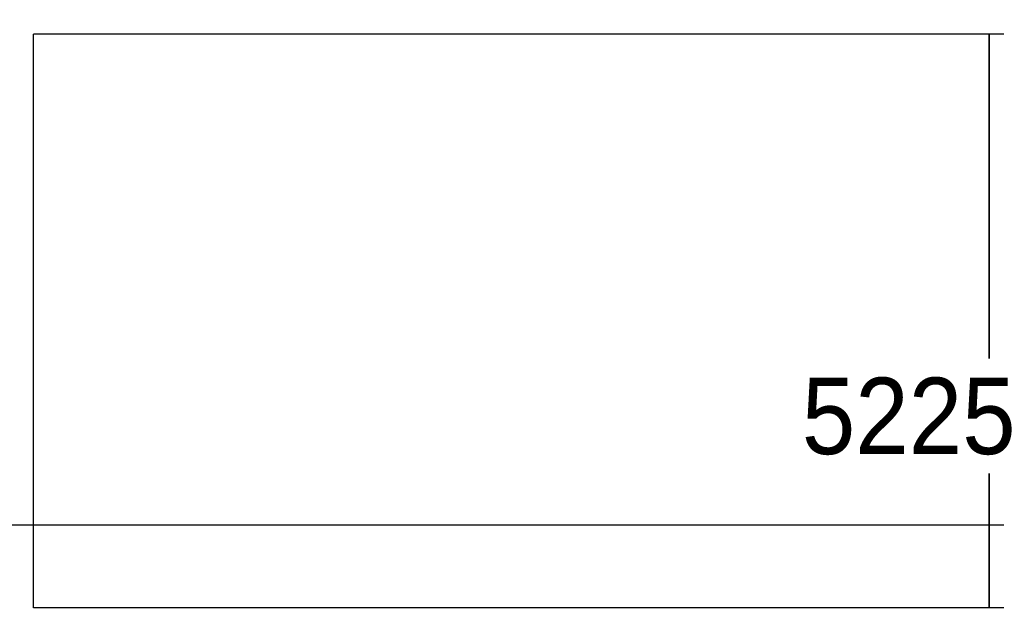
# Model space of a CAD drawing. Header units: millimetres. Extents: x -44657 to 28812, y -28146 to 16565.
# Drawn here: x -20140 to -18607, y -6389 to -5441 of the extents above; entities that cross this region are included whole.
import ezdxf

# ---------------------------------------------------------------- set-up
doc = ezdxf.new("R2010")
doc.units = ezdxf.units.MM
for name, color, linetype, lineweight in [('A-ANNO-DIMS', 211, 'Continuous', 5), ('A-ANNO-DIMS-100', 211, 'Continuous', 5), ('I-FURN', 30, 'Continuous', 5)]:
    doc.layers.add(name, color=color, linetype=linetype, lineweight=lineweight)
doc.styles.add('Arial_3', font='arial.ttf', dxfattribs={"width": 0.9, "height": 120})
doc.styles.add('Arial_7', font='arial.ttf', dxfattribs={"width": 0.9, "height": 180})
doc.dimstyles.new('SVA_-_1_2mm_Arial', dxfattribs={"dimscale": 304.8, "dimtxt": 122.431128, "dimasz": 0.492126, "dimexe": 0.492126, "dimexo": 0.0625, "dimgap": 0.246063, "dimtad": 1, "dimdec": 0, "dimrnd": 5, "dimzin": 0, "dimdsep": 46, "dimtxsty": 'Arial_3', "dimblk1": 'OBLIQUE', "dimblk2": 'OBLIQUE', "dimsah": 1, "dimcen": 0.09, "dimdle": 0.492126, "dimazin": 0, "dimtfac": 1, "dimtdec": 4, "dimtix": 1, "dimtmove": 0, "dimatfit": 3, "dimfxl": 1.968504, "dimfxlon": 1, "dimtvp": 1, "dimtfill": 1, "dimtolj": 1, "dimtzin": 0, "dimarcsym": 2})
doc.dimstyles.new('SVA_-_1_8mm_Arial', dxfattribs={"dimscale": 304.8, "dimtxt": 183.646692, "dimasz": 0.984252, "dimexe": 0.787402, "dimexo": 0, "dimgap": 0.246063, "dimtad": 1, "dimjust": 3, "dimdec": 0, "dimzin": 0, "dimdsep": 46, "dimtxsty": 'Arial_7', "dimsah": 1, "dimcen": 0.09, "dimazin": 0, "dimtfac": 1, "dimtdec": 4, "dimtix": 1, "dimtmove": 0, "dimatfit": 2, "dimfxl": 1, "dimtvp": 1, "dimtolj": 1, "dimtzin": 0, "dimarcsym": 2})

# ---------------------------------------------------------------- blocks, each defined once
blk = doc.blocks.new('MS08 - Standard Meeting Room Desk - 900mm x 1500mm - Meeting Room table-961067-NEW PROPOSED GROUND STOREY PLAN _White Box_')
at = {"layer": 'I-FURN', "color": 253}
for p, q in [((-900, 1500), (0, 1500)), ((-900, 1500), (-900, 0)), ((0, 1500), (0, 0)), ((0, 0), (-900, 0))]:
    blk.add_line(p, q, dxfattribs=at)
blk = doc.blocks.new('MS08 - Standard Meeting Room Desk - 900mm x 1500mm - Meeting Room table-960190-NEW PROPOSED GROUND STOREY PLAN _White Box_')
at = {"layer": 'I-FURN', "color": 253}
for p, q in [((-900, 0), (0, 0)), ((-900, 0), (-900, -1500)), ((0, 0), (0, -1500)), ((0, -1500), (-900, -1500))]:
    blk.add_line(p, q, dxfattribs=at)
blk = doc.blocks.new('DIMBLOCK138-NEW PROPOSED GROUND STOREY PLAN _White Box_')
at = {"layer": 'A-ANNO-DIMS-100'}
for p, q in [((-21360.1, -6233.8), (-21360.1, -6083.8)), ((-16133.6, -6233.8), (-16133.6, -6083.8)), ((-21510.1, -6233.8), (-15983.6, -6233.8)), ((-21360.1, -6233.8), (-21360.1, -6403)), ((-16133.6, -6233.8), (-16133.6, -6635.1))]:
    blk.add_line(p, q, dxfattribs=at)
at = {"layer": 'A-ANNO-DIMS-100', "lineweight": 25}
for p, q in [((-21360.1, -6233.8), (-21285.1, -6158.8)), ((-16133.6, -6233.8), (-16058.6, -6158.8)), ((-21360.1, -6233.8), (-21435.1, -6308.8)), ((-16133.6, -6233.8), (-16208.6, -6308.8))]:
    blk.add_line(p, q, dxfattribs=at)
at = {"layer": 'A-ANNO-DIMS-100', "color": 0, "insert": (-18912.6, -6003.1), "char_height": 120, "width": 397.807, "attachment_point": 1, "line_spacing_factor": 0.941778, "style": 'Arial_3', "bg_fill": 3, "box_fill_scale": 1.25, "bg_fill_color": 256, "bg_fill_true_color": 13158600, "bg_fill_transparency": 0}
blk.add_mtext('5225', dxfattribs=at)
blk = doc.blocks.new('_Oblique')
at = {"color": 0, "linetype": 'ByBlock', "lineweight": -2}
blk.add_line((-0.5, -0.5), (0.5, 0.5), dxfattribs=at)
blk = doc.blocks.new('DIMBLOCK141-NEW PROPOSED GROUND STOREY PLAN _White Box_')
at = {"layer": 'A-ANNO-DIMS-100', "lineweight": 9}
blk.add_hatch(color=256, dxfattribs=at).paths.add_polyline_path([(-21171.5, -4612.9), (-20951.2, -4820.3), (-20905.1, -4756.2)])
at = {"layer": 'A-ANNO-DIMS-100'}
for p, q in [((-20198, -5314.4), (-21171.5, -4612.9)), ((-20232, -5105.1), (-20164, -5523.8)), ((-20407.4, -5348.4), (-19988.6, -5280.4))]:
    blk.add_line(p, q, dxfattribs=at)
at = {"layer": 'A-ANNO-DIMS-100', "lineweight": 9}
for p, q in [((-21171.5, -4612.9), (-20951.2, -4820.3)), ((-20905.1, -4756.2), (-21171.5, -4612.9)), ((-20951.2, -4820.3), (-20905.1, -4756.2))]:
    blk.add_line(p, q, dxfattribs=at)
at = {"layer": 'A-ANNO-DIMS-100'}
blk.add_arc((-20198, -5314.4), 1200, 132.7635, 155.6819, dxfattribs=at)
at = {"layer": 'A-ANNO-DIMS-100', "color": 0, "insert": (-20796.5, -4502.6), "char_height": 180, "width": 864.552, "attachment_point": 1, "rotation": 324.2227, "line_spacing_factor": 0.941778, "style": 'Arial_7'}
blk.add_mtext('R 1200', dxfattribs=at)

msp = doc.modelspace()

# ---------------------------------------------------------------- block references
at = {"layer": 'I-FURN', "color": 253}
for name, p, rotation in [('MS08 - Standard Meeting Room Desk - 900mm x 1500mm - Meeting Room table-961067-NEW PROPOSED GROUND STOREY PLAN _White Box_', (-20118.5, -6364.1), 269.9999999999998), ('MS08 - Standard Meeting Room Desk - 900mm x 1500mm - Meeting Room table-960190-NEW PROPOSED GROUND STOREY PLAN _White Box_', (-17118.5, -6364.1), 269.9999999999997)]:
    msp.add_blockref(name, p, dxfattribs=dict(at, rotation=rotation))

# ---------------------------------------------------------------- dimensions: what is measured, and where the dimension line sits
at = {"layer": 'A-ANNO-DIMS'}
dim = msp.add_radius_dim(center=(-20198, -5314.4), mpoint=(-21171.5, -4612.9), dimstyle='SVA_-_1_8mm_Arial', override={"dimpost": 'R<>'}, dxfattribs=at)
dim.commit()
dim.dimension.update_dxf_attribs({"geometry": 'DIMBLOCK141-NEW PROPOSED GROUND STOREY PLAN _White Box_', "text_midpoint": (-20465.5, -4916)})

# ---------------------------------------------------------------- next in the draw order: dimensions: what is measured, and where the dimension line sits
dim = msp.add_linear_dim(base=(-16133.5623544, -6233.8457109), p1=(-21360.0623544, -6402.9977594), p2=(-16133.5623544, -6635.1070104), dimstyle='SVA_-_1_2mm_Arial', override={"dimpost": '<>', "dimfxl": 5231.651456}, dxfattribs=at)
dim.commit()
dim.dimension.update_dxf_attribs({"geometry": 'DIMBLOCK138-NEW PROPOSED GROUND STOREY PLAN _White Box_', "text_midpoint": (-18746.8123544, -6097.5769521)})

doc.saveas('drawing.dxf')
